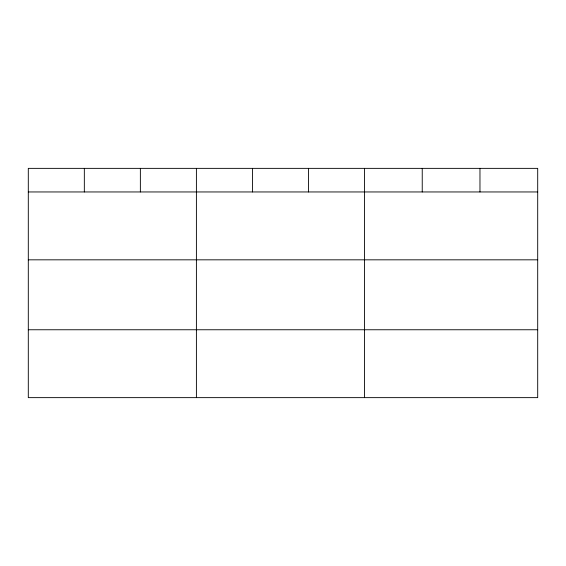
<?xml version="1.0" encoding="UTF-8"?>
<svg xmlns="http://www.w3.org/2000/svg" width="566" height="566" viewBox="0 0 566 566"><rect width="100%" height="100%" fill="white"/><g stroke="black" fill="none" stroke-linecap="round" stroke-linejoin="round"><path stroke-width="0.85" d="M537.7 259.829L537.7 168.364L28.3 168.364L28.3 397.636L537.7 397.636L537.7 259.829L28.3 259.829M28.3 191.952L537.7 191.952M28.3 329.759L537.7 329.759M479.968 168.364L479.968 191.952M422.236 168.364L422.236 191.952M364.504 168.364L364.504 397.636M308.47 168.364L308.47 191.952M252.436 168.364L252.436 191.952M196.402 168.364L196.402 397.636M140.368 168.364L140.368 191.952M84.334 168.364L84.334 191.952"/></g></svg>
